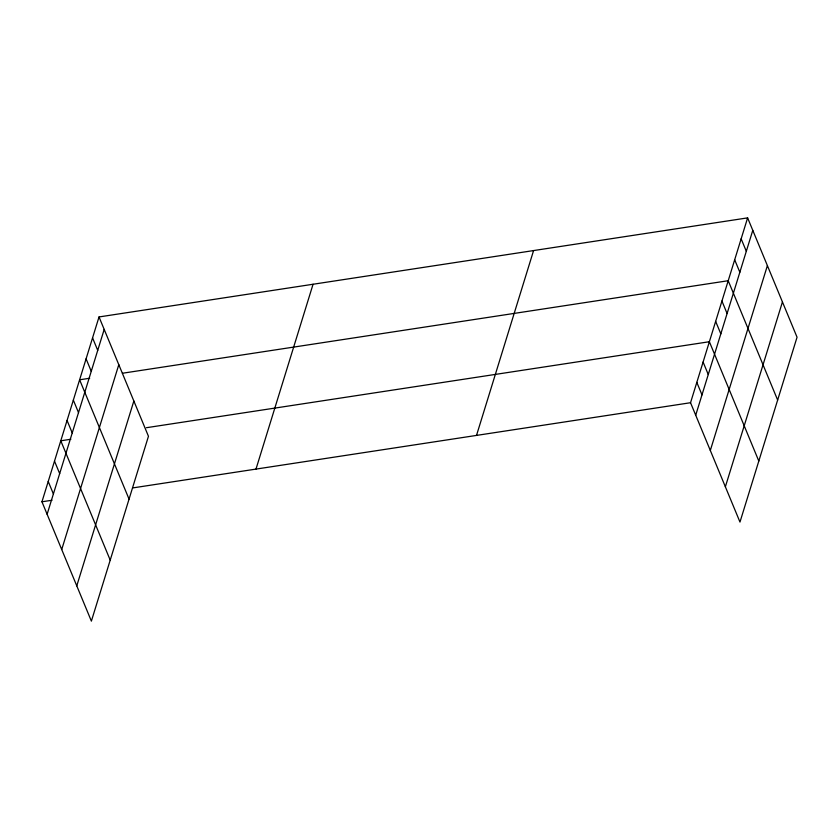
<?xml version="1.0" encoding="UTF-8"?>
<svg xmlns="http://www.w3.org/2000/svg" width="839" height="839" viewBox="0 0 839 839"><rect width="100%" height="100%" fill="white"/><g stroke="black" fill="none" stroke-linecap="round" stroke-linejoin="round"><path stroke-width="1.26" d="M99.023 316.943L148.461 436.28L91.378 621.122L41.95 501.785L99.023 316.943L747.622 217.878L797.05 337.215L739.977 522.057L690.539 402.72L747.622 217.878M47.12 514.265L104.193 329.412M61.719 549.524L118.802 364.682M76.769 585.863L133.852 401.011M255.989 469.095L313.062 284.253M476.51 435.42L533.583 250.567M695.709 415.2L752.782 230.347M710.318 450.459L767.391 265.617M725.368 486.798L782.441 301.946M89.689 378.253L79.621 379.794L129.049 499.121M122.431 373.25L728.21 280.719L777.648 400.056M70.854 439.248L60.786 440.79L110.213 560.127M146.395 427.712L709.375 341.725L758.813 461.062M41.95 501.785L52.018 500.254M132.604 487.941L690.539 402.72M741.152 238.821L746.322 251.301M734.681 259.775L739.851 272.245M721.939 301.054L727.098 313.534M715.657 321.389L720.827 333.859M703.103 362.06L708.263 374.53M696.821 382.385L701.991 394.865M92.563 337.886L97.723 350.366M86.092 358.84L91.252 371.31M73.339 400.119L78.509 412.599M67.068 420.454L72.227 432.934M54.504 461.125L59.674 473.595M48.232 481.46L53.392 493.93"/></g></svg>
